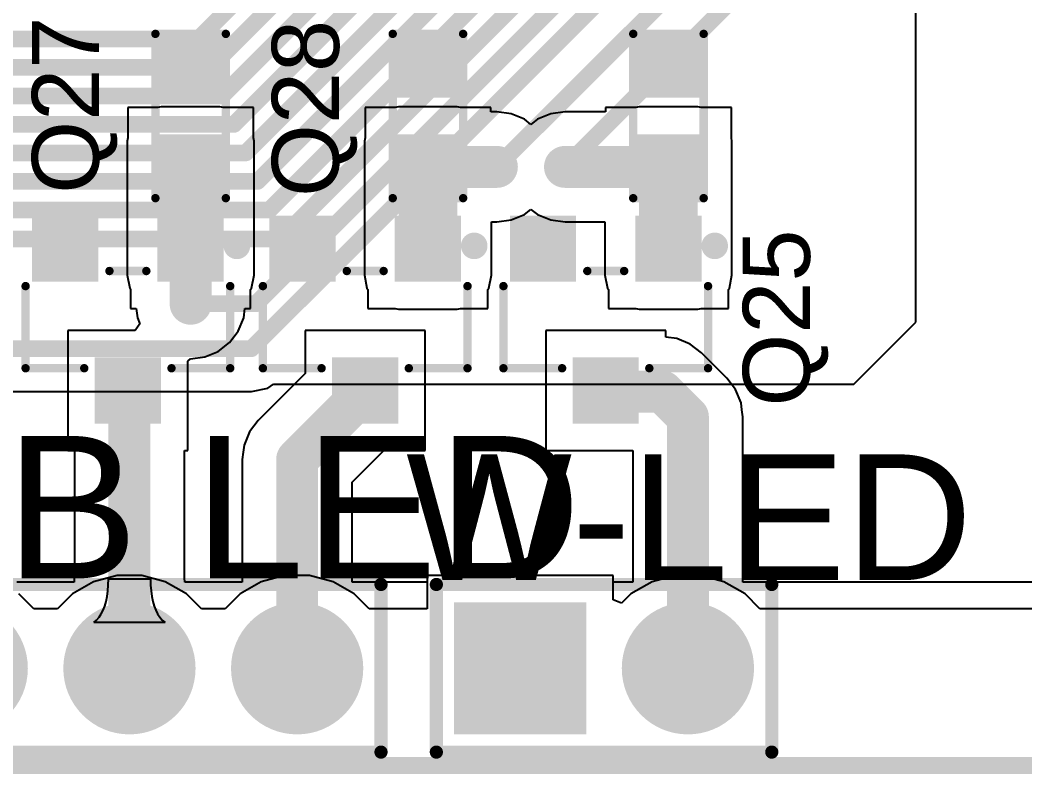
# Model space of a CAD drawing. Header units: millimetres. Extents: x 0 to 214, y 0 to 214.
# Drawn here: x 3.817 to 4.416, y -0.114 to 0.335 of the extents above; entities that cross this region are included whole.
import ezdxf

# ---------------------------------------------------------------- set-up
doc = ezdxf.new("R2010")
doc.units = ezdxf.units.MM
doc.header["$MEASUREMENT"] = 0
for name, color, linetype in [('BottomLayer', 5, 'Continuous'), ('BottomSolder', 6, 'Continuous'), ('Mechanical2', 216, 'Continuous'), ('MultiLayer', 9, 'Continuous'), ('PadHoleLayer', 156, 'Continuous'), ('TopLayer', 1, 'Continuous'), ('TopOverlay', 2, 'Continuous'), ('TopPaste', 8, 'Continuous'), ('TopSolder', 216, 'Continuous'), ('ViaHoleLayer', 16, 'Continuous')]:
    doc.layers.add(name, color=color, linetype=linetype)
doc.styles.add('Arial', font='', dxfattribs={"height": 0.2})
doc.styles.get('Arial').set_extended_font_data('Arial')

# ---------------------------------------------------------------- blocks, each defined once
blk = doc.blocks.new('SOT23_3_329')
at = {"layer": 'TopLayer'}
for points in [[(0.01574, 0.02657), (-0.01575, 0.02657), (-0.01575, 0.05807), (0.01574, 0.05807)], [(-0.02166, -0.05807), (-0.05316, -0.05807), (-0.05316, -0.02657), (-0.02166, -0.02657)], [(0.05314, -0.05807), (0.02165, -0.05807), (0.02165, -0.02657), (0.05314, -0.02657)]]:
    blk.add_hatch(color=1, dxfattribs=at).paths.add_polyline_path(points)
at = {"layer": 'TopPaste'}
for points in [[(0.01574, 0.02657), (-0.01575, 0.02657), (-0.01575, 0.05807), (0.01574, 0.05807)], [(-0.02166, -0.05807), (-0.05316, -0.05807), (-0.05316, -0.02657), (-0.02166, -0.02657)], [(0.05314, -0.05807), (0.02165, -0.05807), (0.02165, -0.02657), (0.05314, -0.02657)]]:
    blk.add_hatch(color=8, dxfattribs=at).paths.add_polyline_path(points)
at = {"layer": 'TopSolder'}
for points in [[(0.01974, 0.02257), (-0.01975, 0.02257), (-0.01975, 0.06207), (0.01974, 0.06207)], [(-0.01766, -0.06207), (-0.05716, -0.06207), (-0.05716, -0.02257), (-0.01766, -0.02257)], [(0.05714, -0.06207), (0.01765, -0.06207), (0.01765, -0.02257), (0.05714, -0.02257)]]:
    blk.add_hatch(color=216, dxfattribs=at).paths.add_polyline_path(points)
at = {"layer": 'TopOverlay', "const_width": 0.005}
for points in [[(-0.02601, 0.029), (-0.06101, 0.029)], [(-0.06101, 0.029), (-0.06101, -0.02)], [(0.06099, 0.029), (0.02599, 0.029)], [(0.06099, 0.029), (0.06099, -0.02)], [(0.01099, -0.029), (-0.01101, -0.029)]]:
    blk.add_lwpolyline(points, dxfattribs=at)
at = {"layer": 'TopOverlay'}
for points, const_width in [([(-0.06226, 0.029, 1), (-0.05976, 0.029, 1)], 0.0025), ([(-0.06226, 0.029, 1), (-0.05976, 0.029, 1)], 0.0025), ([(-0.02726, 0.029, 1), (-0.02476, 0.029, 1)], 0.0025), ([(0.02474, 0.029, 1), (0.02724, 0.029, 1)], 0.0025), ([(0.05974, 0.029, 1), (0.06224, 0.029, 1)], 0.0025), ([(0.05974, 0.029, 1), (0.06224, 0.029, 1)], 0.0025), ([(-0.06226, -0.02, 1), (-0.05976, -0.02, 1)], 0.0025), ([(0.05974, -0.02, 1), (0.06224, -0.02, 1)], 0.0025), ([(-0.01226, -0.029, 1), (-0.00976, -0.029, 1)], 0.0025), ([(0.00974, -0.029, 1), (0.01224, -0.029, 1)], 0.0025), ([(-0.062, -0.044, 1), (-0.068, -0.044, 1)], 0.00984), ([(-0.07046, -0.044, 1), (-0.06554, -0.044, 1)], 0.00492), ([(-0.06446, -0.044, 1), (-0.05954, -0.044, 1)], 0.00492)]:
    blk.add_lwpolyline(points, format="xyb", close=True, dxfattribs=dict(at, const_width=const_width))
blk = doc.blocks.new('SOT23_3_330')
at = {"layer": 'TopLayer'}
for points in [[(0.01574, 0.02657), (-0.01575, 0.02657), (-0.01575, 0.05807), (0.01574, 0.05807)], [(-0.02166, -0.05807), (-0.05316, -0.05807), (-0.05316, -0.02657), (-0.02166, -0.02657)], [(0.05314, -0.05807), (0.02165, -0.05807), (0.02165, -0.02657), (0.05314, -0.02657)]]:
    blk.add_hatch(color=1, dxfattribs=at).paths.add_polyline_path(points)
at = {"layer": 'TopPaste'}
for points in [[(0.01574, 0.02657), (-0.01575, 0.02657), (-0.01575, 0.05807), (0.01574, 0.05807)], [(-0.02166, -0.05807), (-0.05316, -0.05807), (-0.05316, -0.02657), (-0.02166, -0.02657)], [(0.05314, -0.05807), (0.02165, -0.05807), (0.02165, -0.02657), (0.05314, -0.02657)]]:
    blk.add_hatch(color=8, dxfattribs=at).paths.add_polyline_path(points)
at = {"layer": 'TopSolder'}
for points in [[(0.01974, 0.02257), (-0.01975, 0.02257), (-0.01975, 0.06207), (0.01974, 0.06207)], [(-0.01766, -0.06207), (-0.05716, -0.06207), (-0.05716, -0.02257), (-0.01766, -0.02257)], [(0.05714, -0.06207), (0.01765, -0.06207), (0.01765, -0.02257), (0.05714, -0.02257)]]:
    blk.add_hatch(color=216, dxfattribs=at).paths.add_polyline_path(points)
at = {"layer": 'TopOverlay', "const_width": 0.005}
for points in [[(-0.02601, 0.029), (-0.06101, 0.029)], [(-0.06101, 0.029), (-0.06101, -0.02)], [(0.06099, 0.029), (0.02599, 0.029)], [(0.06099, 0.029), (0.06099, -0.02)], [(0.01099, -0.029), (-0.01101, -0.029)]]:
    blk.add_lwpolyline(points, dxfattribs=at)
at = {"layer": 'TopOverlay'}
for points, const_width in [([(-0.06226, 0.029, 1), (-0.05976, 0.029, 1)], 0.0025), ([(-0.06226, 0.029, 1), (-0.05976, 0.029, 1)], 0.0025), ([(-0.02726, 0.029, 1), (-0.02476, 0.029, 1)], 0.0025), ([(0.02474, 0.029, 1), (0.02724, 0.029, 1)], 0.0025), ([(0.05974, 0.029, 1), (0.06224, 0.029, 1)], 0.0025), ([(0.05974, 0.029, 1), (0.06224, 0.029, 1)], 0.0025), ([(-0.06226, -0.02, 1), (-0.05976, -0.02, 1)], 0.0025), ([(0.05974, -0.02, 1), (0.06224, -0.02, 1)], 0.0025), ([(-0.01226, -0.029, 1), (-0.00976, -0.029, 1)], 0.0025), ([(0.00974, -0.029, 1), (0.01224, -0.029, 1)], 0.0025), ([(-0.062, -0.044, 1), (-0.068, -0.044, 1)], 0.00984), ([(-0.07046, -0.044, 1), (-0.06554, -0.044, 1)], 0.00492), ([(-0.06446, -0.044, 1), (-0.05954, -0.044, 1)], 0.00492)]:
    blk.add_lwpolyline(points, format="xyb", close=True, dxfattribs=dict(at, const_width=const_width))
blk = doc.blocks.new('RES_0603_364')
at = {"layer": 'TopLayer'}
for points in [[(-0.015, 0.0175), (-0.015, -0.0175), (-0.045, -0.0175), (-0.045, 0.0175)], [(0.045, 0.0175), (0.045, -0.0175), (0.015, -0.0175), (0.015, 0.0175)]]:
    blk.add_hatch(color=1, dxfattribs=at).paths.add_polyline_path(points)
at = {"layer": 'TopPaste'}
for points in [[(-0.015, 0.0175), (-0.015, -0.0175), (-0.045, -0.0175), (-0.045, 0.0175)], [(0.045, 0.0175), (0.045, -0.0175), (0.015, -0.0175), (0.015, 0.0175)]]:
    blk.add_hatch(color=8, dxfattribs=at).paths.add_polyline_path(points)
at = {"layer": 'TopSolder'}
for points in [[(-0.011, 0.0215), (-0.011, -0.0215), (-0.049, -0.0215), (-0.049, 0.0215)], [(0.049, 0.0215), (0.049, -0.0215), (0.011, -0.0215), (0.011, 0.0215)]]:
    blk.add_hatch(color=216, dxfattribs=at).paths.add_polyline_path(points)
at = {"layer": 'TopOverlay', "const_width": 0.005}
for points in [[(-0.049, 0.021), (-0.049, -0.021)], [(-0.049, 0.021), (0.049, 0.021)], [(0.049, 0.021), (0.049, -0.021)], [(-0.049, -0.021), (0.049, -0.021)]]:
    blk.add_lwpolyline(points, dxfattribs=at)
at = {"layer": 'TopOverlay', "const_width": 0.0025}
for points in [[(-0.05025, 0.021, 1), (-0.04775, 0.021, 1)], [(-0.05025, 0.021, 1), (-0.04775, 0.021, 1)], [(0.04775, 0.021, 1), (0.05025, 0.021, 1)], [(0.04775, 0.021, 1), (0.05025, 0.021, 1)], [(-0.05025, -0.021, 1), (-0.04775, -0.021, 1)], [(-0.05025, -0.021, 1), (-0.04775, -0.021, 1)], [(0.04775, -0.021, 1), (0.05025, -0.021, 1)], [(0.04775, -0.021, 1), (0.05025, -0.021, 1)]]:
    blk.add_lwpolyline(points, format="xyb", close=True, dxfattribs=at)
blk = doc.blocks.new('RES_0603_365')
at = {"layer": 'TopLayer'}
for points in [[(-0.015, 0.0175), (-0.015, -0.0175), (-0.045, -0.0175), (-0.045, 0.0175)], [(0.045, 0.0175), (0.045, -0.0175), (0.015, -0.0175), (0.015, 0.0175)]]:
    blk.add_hatch(color=1, dxfattribs=at).paths.add_polyline_path(points)
at = {"layer": 'TopPaste'}
for points in [[(-0.015, 0.0175), (-0.015, -0.0175), (-0.045, -0.0175), (-0.045, 0.0175)], [(0.045, 0.0175), (0.045, -0.0175), (0.015, -0.0175), (0.015, 0.0175)]]:
    blk.add_hatch(color=8, dxfattribs=at).paths.add_polyline_path(points)
at = {"layer": 'TopSolder'}
for points in [[(-0.011, 0.0215), (-0.011, -0.0215), (-0.049, -0.0215), (-0.049, 0.0215)], [(0.049, 0.0215), (0.049, -0.0215), (0.011, -0.0215), (0.011, 0.0215)]]:
    blk.add_hatch(color=216, dxfattribs=at).paths.add_polyline_path(points)
at = {"layer": 'TopOverlay', "const_width": 0.005}
for points in [[(-0.049, 0.021), (0.049, 0.021)], [(-0.049, 0.021), (-0.049, -0.021)], [(0.049, 0.021), (0.049, -0.021)], [(-0.049, -0.021), (0.049, -0.021)]]:
    blk.add_lwpolyline(points, dxfattribs=at)
at = {"layer": 'TopOverlay', "const_width": 0.0025}
for points in [[(-0.05025, 0.021, 1), (-0.04775, 0.021, 1)], [(-0.05025, 0.021, 1), (-0.04775, 0.021, 1)], [(0.04775, 0.021, 1), (0.05025, 0.021, 1)], [(0.04775, 0.021, 1), (0.05025, 0.021, 1)], [(-0.05025, -0.021, 1), (-0.04775, -0.021, 1)], [(-0.05025, -0.021, 1), (-0.04775, -0.021, 1)], [(0.04775, -0.021, 1), (0.05025, -0.021, 1)], [(0.04775, -0.021, 1), (0.05025, -0.021, 1)]]:
    blk.add_lwpolyline(points, format="xyb", close=True, dxfattribs=at)
blk = doc.blocks.new('RES_0603_367')
at = {"layer": 'TopLayer'}
for points in [[(-0.015, 0.0175), (-0.015, -0.0175), (-0.045, -0.0175), (-0.045, 0.0175)], [(0.045, 0.0175), (0.045, -0.0175), (0.015, -0.0175), (0.015, 0.0175)]]:
    blk.add_hatch(color=1, dxfattribs=at).paths.add_polyline_path(points)
at = {"layer": 'TopPaste'}
for points in [[(-0.015, 0.0175), (-0.015, -0.0175), (-0.045, -0.0175), (-0.045, 0.0175)], [(0.045, 0.0175), (0.045, -0.0175), (0.015, -0.0175), (0.015, 0.0175)]]:
    blk.add_hatch(color=8, dxfattribs=at).paths.add_polyline_path(points)
at = {"layer": 'TopSolder'}
for points in [[(-0.011, 0.0215), (-0.011, -0.0215), (-0.049, -0.0215), (-0.049, 0.0215)], [(0.049, 0.0215), (0.049, -0.0215), (0.011, -0.0215), (0.011, 0.0215)]]:
    blk.add_hatch(color=216, dxfattribs=at).paths.add_polyline_path(points)
at = {"layer": 'TopOverlay', "const_width": 0.005}
for points in [[(-0.049, 0.021), (0.049, 0.021)], [(-0.049, 0.021), (-0.049, -0.021)], [(0.049, 0.021), (0.049, -0.021)], [(-0.049, -0.021), (0.049, -0.021)]]:
    blk.add_lwpolyline(points, dxfattribs=at)
at = {"layer": 'TopOverlay', "const_width": 0.0025}
for points in [[(-0.05025, 0.021, 1), (-0.04775, 0.021, 1)], [(-0.05025, 0.021, 1), (-0.04775, 0.021, 1)], [(0.04775, 0.021, 1), (0.05025, 0.021, 1)], [(0.04775, 0.021, 1), (0.05025, 0.021, 1)], [(-0.05025, -0.021, 1), (-0.04775, -0.021, 1)], [(-0.05025, -0.021, 1), (-0.04775, -0.021, 1)], [(0.04775, -0.021, 1), (0.05025, -0.021, 1)], [(0.04775, -0.021, 1), (0.05025, -0.021, 1)]]:
    blk.add_lwpolyline(points, format="xyb", close=True, dxfattribs=at)
blk = doc.blocks.new('SOT23_3_371')
at = {"layer": 'TopLayer'}
for points in [[(0.01574, 0.02657), (-0.01575, 0.02657), (-0.01575, 0.05807), (0.01574, 0.05807)], [(-0.02166, -0.05807), (-0.05316, -0.05807), (-0.05316, -0.02657), (-0.02166, -0.02657)], [(0.05314, -0.05807), (0.02165, -0.05807), (0.02165, -0.02657), (0.05314, -0.02657)]]:
    blk.add_hatch(color=1, dxfattribs=at).paths.add_polyline_path(points)
at = {"layer": 'TopPaste'}
for points in [[(0.01574, 0.02657), (-0.01575, 0.02657), (-0.01575, 0.05807), (0.01574, 0.05807)], [(-0.02166, -0.05807), (-0.05316, -0.05807), (-0.05316, -0.02657), (-0.02166, -0.02657)], [(0.05314, -0.05807), (0.02165, -0.05807), (0.02165, -0.02657), (0.05314, -0.02657)]]:
    blk.add_hatch(color=8, dxfattribs=at).paths.add_polyline_path(points)
at = {"layer": 'TopSolder'}
for points in [[(0.01974, 0.02257), (-0.01975, 0.02257), (-0.01975, 0.06207), (0.01974, 0.06207)], [(-0.01766, -0.06207), (-0.05716, -0.06207), (-0.05716, -0.02257), (-0.01766, -0.02257)], [(0.05714, -0.06207), (0.01765, -0.06207), (0.01765, -0.02257), (0.05714, -0.02257)]]:
    blk.add_hatch(color=216, dxfattribs=at).paths.add_polyline_path(points)
at = {"layer": 'TopOverlay', "const_width": 0.005}
for points in [[(-0.02601, 0.029), (-0.06101, 0.029)], [(-0.06101, 0.029), (-0.06101, -0.02)], [(0.06099, 0.029), (0.02599, 0.029)], [(0.06099, 0.029), (0.06099, -0.02)], [(0.01099, -0.029), (-0.01101, -0.029)]]:
    blk.add_lwpolyline(points, dxfattribs=at)
at = {"layer": 'TopOverlay'}
for points, const_width in [([(-0.06226, 0.029, 1), (-0.05976, 0.029, 1)], 0.0025), ([(-0.06226, 0.029, 1), (-0.05976, 0.029, 1)], 0.0025), ([(-0.02726, 0.029, 1), (-0.02476, 0.029, 1)], 0.0025), ([(0.02474, 0.029, 1), (0.02724, 0.029, 1)], 0.0025), ([(0.05974, 0.029, 1), (0.06224, 0.029, 1)], 0.0025), ([(0.05974, 0.029, 1), (0.06224, 0.029, 1)], 0.0025), ([(-0.06226, -0.02, 1), (-0.05976, -0.02, 1)], 0.0025), ([(0.05974, -0.02, 1), (0.06224, -0.02, 1)], 0.0025), ([(-0.01226, -0.029, 1), (-0.00976, -0.029, 1)], 0.0025), ([(0.00974, -0.029, 1), (0.01224, -0.029, 1)], 0.0025), ([(-0.062, -0.044, 1), (-0.068, -0.044, 1)], 0.00984), ([(-0.07046, -0.044, 1), (-0.06554, -0.044, 1)], 0.00492), ([(-0.06446, -0.044, 1), (-0.05954, -0.044, 1)], 0.00492)]:
    blk.add_lwpolyline(points, format="xyb", close=True, dxfattribs=dict(at, const_width=const_width))
blk = doc.blocks.new('HDR1X4_373')
at = {"layer": 'BottomLayer'}
blk.add_hatch(color=5, dxfattribs=at).paths.add_polyline_path([(-0.03543, 0.03543), (0.03543, 0.03543), (0.03543, -0.03543), (-0.03543, -0.03543)])
h = blk.add_hatch(color=5, dxfattribs=at)
edge = h.paths.add_edge_path()
edge.add_arc((0.1, 0), 0.03543, 0, 360)
h = blk.add_hatch(color=5, dxfattribs=at)
edge = h.paths.add_edge_path()
edge.add_arc((0.2, 0), 0.03543, 0, 360)
h = blk.add_hatch(color=5, dxfattribs=at)
edge = h.paths.add_edge_path()
edge.add_arc((0.3, 0), 0.03543, 0, 360)
at = {"layer": 'BottomSolder'}
blk.add_hatch(color=6, dxfattribs=at).paths.add_polyline_path([(-0.03943, 0.03943), (0.03943, 0.03943), (0.03943, -0.03943), (-0.03943, -0.03943)])
h = blk.add_hatch(color=6, dxfattribs=at)
edge = h.paths.add_edge_path()
edge.add_arc((0.1, 0), 0.03943, 0, 360)
h = blk.add_hatch(color=6, dxfattribs=at)
edge = h.paths.add_edge_path()
edge.add_arc((0.2, 0), 0.03943, 0, 360)
h = blk.add_hatch(color=6, dxfattribs=at)
edge = h.paths.add_edge_path()
edge.add_arc((0.3, 0), 0.03943, 0, 360)
at = {"layer": 'MultiLayer'}
blk.add_hatch(color=9, dxfattribs=at).paths.add_polyline_path([(-0.03543, 0.03543), (0.03543, 0.03543), (0.03543, -0.03543), (-0.03543, -0.03543)])
h = blk.add_hatch(color=9, dxfattribs=at)
edge = h.paths.add_edge_path()
edge.add_arc((0.1, 0), 0.03543, 0, 360)
h = blk.add_hatch(color=9, dxfattribs=at)
edge = h.paths.add_edge_path()
edge.add_arc((0.2, 0), 0.03543, 0, 360)
h = blk.add_hatch(color=9, dxfattribs=at)
edge = h.paths.add_edge_path()
edge.add_arc((0.3, 0), 0.03543, 0, 360)
at = {"layer": 'PadHoleLayer'}
h = blk.add_hatch(color=156, dxfattribs=at)
edge = h.paths.add_edge_path()
edge.add_arc((0, 0), 0.0187, 0, 360)
h = blk.add_hatch(color=156, dxfattribs=at)
edge = h.paths.add_edge_path()
edge.add_arc((0.1, 0), 0.0187, 0, 360)
h = blk.add_hatch(color=156, dxfattribs=at)
edge = h.paths.add_edge_path()
edge.add_arc((0.2, 0), 0.0187, 0, 360)
h = blk.add_hatch(color=156, dxfattribs=at)
edge = h.paths.add_edge_path()
edge.add_arc((0.3, 0), 0.0187, 0, 360)
at = {"layer": 'TopLayer'}
blk.add_hatch(color=1, dxfattribs=at).paths.add_polyline_path([(-0.03543, 0.03543), (0.03543, 0.03543), (0.03543, -0.03543), (-0.03543, -0.03543)])
h = blk.add_hatch(color=1, dxfattribs=at)
edge = h.paths.add_edge_path()
edge.add_arc((0.1, 0), 0.03543, 0, 360)
h = blk.add_hatch(color=1, dxfattribs=at)
edge = h.paths.add_edge_path()
edge.add_arc((0.2, 0), 0.03543, 0, 360)
h = blk.add_hatch(color=1, dxfattribs=at)
edge = h.paths.add_edge_path()
edge.add_arc((0.3, 0), 0.03543, 0, 360)
at = {"layer": 'TopSolder'}
blk.add_hatch(color=216, dxfattribs=at).paths.add_polyline_path([(-0.03943, 0.03943), (0.03943, 0.03943), (0.03943, -0.03943), (-0.03943, -0.03943)])
h = blk.add_hatch(color=216, dxfattribs=at)
edge = h.paths.add_edge_path()
edge.add_arc((0.1, 0), 0.03943, 0, 360)
h = blk.add_hatch(color=216, dxfattribs=at)
edge = h.paths.add_edge_path()
edge.add_arc((0.2, 0), 0.03943, 0, 360)
h = blk.add_hatch(color=216, dxfattribs=at)
edge = h.paths.add_edge_path()
edge.add_arc((0.3, 0), 0.03943, 0, 360)
at = {"layer": 'TopOverlay', "const_width": 0.00787}
for points in [[(-0.05, -0.05), (-0.05, 0.05)], [(-0.05, 0.05), (0.35, 0.05)], [(0.35, -0.05), (0.35, 0.05)], [(-0.05, -0.05), (0.35, -0.05)]]:
    blk.add_lwpolyline(points, dxfattribs=at)
at = {"layer": 'TopOverlay', "const_width": 0.00394}
for points in [[(-0.05197, 0.05, 1), (-0.04803, 0.05, 1)], [(-0.05197, 0.05, 1), (-0.04803, 0.05, 1)], [(0.34803, 0.05, 1), (0.35197, 0.05, 1)], [(0.34803, 0.05, 1), (0.35197, 0.05, 1)], [(-0.05197, -0.05, 1), (-0.04803, -0.05, 1)], [(-0.05197, -0.05, 1), (-0.04803, -0.05, 1)], [(0.34803, -0.05, 1), (0.35197, -0.05, 1)], [(0.34803, -0.05, 1), (0.35197, -0.05, 1)]]:
    blk.add_lwpolyline(points, format="xyb", close=True, dxfattribs=at)
blk = doc.blocks.new('HDR1X2_374')
at = {"layer": 'BottomLayer'}
blk.add_hatch(color=5, dxfattribs=at).paths.add_polyline_path([(-0.03543, 0.03543), (0.03543, 0.03543), (0.03543, -0.03543), (-0.03543, -0.03543)])
h = blk.add_hatch(color=5, dxfattribs=at)
edge = h.paths.add_edge_path()
edge.add_arc((0.1, 0), 0.03543, 0, 360)
at = {"layer": 'BottomSolder'}
blk.add_hatch(color=6, dxfattribs=at).paths.add_polyline_path([(-0.03943, 0.03943), (0.03943, 0.03943), (0.03943, -0.03943), (-0.03943, -0.03943)])
h = blk.add_hatch(color=6, dxfattribs=at)
edge = h.paths.add_edge_path()
edge.add_arc((0.1, 0), 0.03943, 0, 360)
at = {"layer": 'MultiLayer'}
blk.add_hatch(color=9, dxfattribs=at).paths.add_polyline_path([(-0.03543, 0.03543), (0.03543, 0.03543), (0.03543, -0.03543), (-0.03543, -0.03543)])
h = blk.add_hatch(color=9, dxfattribs=at)
edge = h.paths.add_edge_path()
edge.add_arc((0.1, 0), 0.03543, 0, 360)
at = {"layer": 'PadHoleLayer'}
h = blk.add_hatch(color=156, dxfattribs=at)
edge = h.paths.add_edge_path()
edge.add_arc((0, 0), 0.01772, 0, 360)
h = blk.add_hatch(color=156, dxfattribs=at)
edge = h.paths.add_edge_path()
edge.add_arc((0.1, 0), 0.01772, 0, 360)
at = {"layer": 'TopLayer'}
blk.add_hatch(color=1, dxfattribs=at).paths.add_polyline_path([(-0.03543, 0.03543), (0.03543, 0.03543), (0.03543, -0.03543), (-0.03543, -0.03543)])
h = blk.add_hatch(color=1, dxfattribs=at)
edge = h.paths.add_edge_path()
edge.add_arc((0.1, 0), 0.03543, 0, 360)
at = {"layer": 'TopSolder'}
blk.add_hatch(color=216, dxfattribs=at).paths.add_polyline_path([(-0.03943, 0.03943), (0.03943, 0.03943), (0.03943, -0.03943), (-0.03943, -0.03943)])
h = blk.add_hatch(color=216, dxfattribs=at)
edge = h.paths.add_edge_path()
edge.add_arc((0.1, 0), 0.03943, 0, 360)
at = {"layer": 'TopOverlay', "const_width": 0.00787}
for points in [[(-0.05, 0.05), (0.15, 0.05)], [(-0.05, -0.05), (-0.05, 0.05)], [(0.15, -0.05), (0.15, 0.05)], [(-0.05, -0.05), (0.15, -0.05)]]:
    blk.add_lwpolyline(points, dxfattribs=at)
at = {"layer": 'TopOverlay', "const_width": 0.00394}
for points in [[(-0.05197, 0.05, 1), (-0.04803, 0.05, 1)], [(-0.05197, 0.05, 1), (-0.04803, 0.05, 1)], [(0.14803, 0.05, 1), (0.15197, 0.05, 1)], [(0.14803, 0.05, 1), (0.15197, 0.05, 1)], [(-0.05197, -0.05, 1), (-0.04803, -0.05, 1)], [(-0.05197, -0.05, 1), (-0.04803, -0.05, 1)], [(0.14803, -0.05, 1), (0.15197, -0.05, 1)], [(0.14803, -0.05, 1), (0.15197, -0.05, 1)]]:
    blk.add_lwpolyline(points, format="xyb", close=True, dxfattribs=at)

msp = doc.modelspace()

# ---------------------------------------------------------------- hatches: boundary and pattern name
at = {"layer": 'BottomLayer'}
h = msp.add_hatch(color=5, dxfattribs=at)
edge = h.paths.add_edge_path()
edge.add_arc((4.10122, 0.24768), 0.01181, 0, 360)
h = msp.add_hatch(color=5, dxfattribs=at)
edge = h.paths.add_edge_path()
edge.add_arc((4.14183, 0.24768), 0.01181, 0, 360)
h = msp.add_hatch(color=5, dxfattribs=at)
edge = h.paths.add_edge_path()
edge.add_arc((3.9186, 0.16603), 0.01181, 0, 360)
at = {"layer": 'BottomSolder'}
h = msp.add_hatch(color=6, dxfattribs=at)
edge = h.paths.add_edge_path()
edge.add_arc((4.10122, 0.24768), 0.00591, 0, 360)
h = msp.add_hatch(color=6, dxfattribs=at)
edge = h.paths.add_edge_path()
edge.add_arc((4.14183, 0.24768), 0.00591, 0, 360)
h = msp.add_hatch(color=6, dxfattribs=at)
edge = h.paths.add_edge_path()
edge.add_arc((3.9186, 0.16603), 0.00591, 0, 360)
at = {"layer": 'TopLayer'}
for points in [[(3.9011, 0.18314), (3.9361, 0.18314), (3.9361, 0.26303), (3.9011, 0.26303)], [(4.0426, 0.18314), (4.0776, 0.18314), (4.0776, 0.26303), (4.0426, 0.26303)], [(4.18601, 0.18314), (4.22101, 0.18314), (4.22101, 0.26303), (4.18601, 0.26303)]]:
    msp.add_hatch(color=1, dxfattribs=at).paths.add_polyline_path(points)
h = msp.add_hatch(color=1, dxfattribs=at)
edge = h.paths.add_edge_path()
edge.add_arc((4.10122, 0.24768), 0.01181, 0, 360)
h = msp.add_hatch(color=1, dxfattribs=at)
edge = h.paths.add_edge_path()
edge.add_arc((4.14183, 0.24768), 0.01181, 0, 360)
h = msp.add_hatch(color=1, dxfattribs=at)
edge = h.paths.add_edge_path()
edge.add_arc((3.9186, 0.16603), 0.01181, 0, 360)
at = {"layer": 'TopSolder'}
h = msp.add_hatch(color=216, dxfattribs=at)
edge = h.paths.add_edge_path()
edge.add_arc((4.10122, 0.24768), 0.00591, 0, 360)
h = msp.add_hatch(color=216, dxfattribs=at)
edge = h.paths.add_edge_path()
edge.add_arc((4.14183, 0.24768), 0.00591, 0, 360)
h = msp.add_hatch(color=216, dxfattribs=at)
edge = h.paths.add_edge_path()
edge.add_arc((3.9186, 0.16603), 0.00591, 0, 360)
at = {"layer": 'ViaHoleLayer'}
h = msp.add_hatch(color=16, dxfattribs=at)
edge = h.paths.add_edge_path()
edge.add_arc((4.10122, 0.24768), 0.00591, 0, 360)
h = msp.add_hatch(color=16, dxfattribs=at)
edge = h.paths.add_edge_path()
edge.add_arc((4.14183, 0.24768), 0.00591, 0, 360)
h = msp.add_hatch(color=16, dxfattribs=at)
edge = h.paths.add_edge_path()
edge.add_arc((3.9186, 0.16603), 0.00591, 0, 360)

# ---------------------------------------------------------------- linework, layer by layer
at = {"layer": 'BottomLayer'}
for p, q in [((4.351, 0.155), (4.351, 1.07425)), ((4.314, 0.118), (4.351, 0.155)), ((3.95485, 0.11373), (3.9646, 0.11567)), ((3.9646, 0.11567), (3.96808, 0.118)), ((3.96808, 0.118), (4.314, 0.118)), ((3.80368, 0.11373), (3.95485, 0.11373)), ((3.86072, 0.00022), (3.84808, -0.00707)), ((3.87482, 0.004), (3.86072, 0.00022)), ((3.88942, 0.004), (3.87482, 0.004)), ((3.90352, 0.00022), (3.88942, 0.004)), ((3.91616, -0.00707), (3.90352, 0.00022)), ((3.96072, 0.00022), (3.94808, -0.00707)), ((3.97482, 0.004), (3.96072, 0.00022)), ((3.98942, 0.004), (3.97482, 0.004)), ((4.00352, 0.00022), (3.98942, 0.004)), ((4.01616, -0.00707), (4.00352, 0.00022)), ((4.17055, 0.004), (4.05969, 0.004)), ((4.05969, 0.004), (4.05969, -0.016)), ((4.17055, -0.01053), (4.17055, 0.004)), ((4.19372, 0.00022), (4.18108, -0.00707)), ((4.20782, 0.004), (4.19372, 0.00022)), ((4.22242, 0.004), (4.20782, 0.004)), ((4.23652, 0.00022), (4.22242, 0.004)), ((4.24916, -0.00707), (4.23652, 0.00022)), ((3.82508, -0.016), (3.81616, -0.00707)), ((3.84808, -0.00707), (3.83916, -0.016)), ((3.92508, -0.016), (3.91616, -0.00707)), ((3.94808, -0.00707), (3.93916, -0.016)), ((4.02508, -0.016), (4.01616, -0.00707)), ((4.17555, -0.0126), (4.17055, -0.01053)), ((4.18108, -0.00707), (4.17555, -0.0126)), ((4.25808, -0.016), (4.24916, -0.00707)), ((3.83916, -0.016), (3.82508, -0.016)), ((3.93916, -0.016), (3.92508, -0.016)), ((4.05969, -0.016), (4.02508, -0.016)), ((4.46, -0.016), (4.25808, -0.016))]:
    msp.add_line(p, q, dxfattribs=at)
at = {"layer": 'BottomLayer', "const_width": 0.01}
for points in [[(3.92328, 0.32403), (4.11622, 0.51697)], [(3.93033, 0.30703), (4.13322, 0.50993)], [(3.93737, 0.29003), (4.15022, 0.50289)], [(3.94441, 0.27303), (4.16722, 0.49585)], [(3.95145, 0.25603), (4.18452, 0.48911)], [(3.95849, 0.23903), (4.20187, 0.48241)], [(3.96553, 0.22203), (4.21887, 0.47537)], [(3.97218, 0.20464), (4.23587, 0.46833)], [(3.95762, 0.16603), (4.25314, 0.46156)], [(3.95485, 0.13922), (4.27014, 0.45452)], [(4.10122, 0.24768), (4.28714, 0.4336)], [(4.14183, 0.24768), (4.30575, 0.4116)], [(2.36487, 0.32403), (3.92328, 0.32403)], [(2.41539, 0.30703), (3.93033, 0.30703)], [(2.51544, 0.29003), (3.93737, 0.29003)], [(2.845, 0.27303), (3.94441, 0.27303)], [(2.94743, 0.25603), (3.95145, 0.25603)], [(3.04539, 0.23903), (3.95849, 0.23903)], [(3.1467, 0.22203), (3.96553, 0.22203)], [(3.47754, 0.20464), (3.97218, 0.20464)], [(3.9186, 0.16603), (3.95762, 0.16603)], [(3.80368, 0.13922), (3.95485, 0.13922)]]:
    msp.add_lwpolyline(points, dxfattribs=at)
at = {"layer": 'BottomLayer', "const_width": 0.005}
for points in [[(3.92078, 0.32403, 1), (3.92578, 0.32403, 1)], [(3.92078, 0.32403, 1), (3.92578, 0.32403, 1)], [(3.92783, 0.30703, 1), (3.93283, 0.30703, 1)], [(3.92783, 0.30703, 1), (3.93283, 0.30703, 1)], [(3.93487, 0.29003, 1), (3.93987, 0.29003, 1)], [(3.93487, 0.29003, 1), (3.93987, 0.29003, 1)], [(3.94191, 0.27303, 1), (3.94691, 0.27303, 1)], [(3.94191, 0.27303, 1), (3.94691, 0.27303, 1)], [(3.94895, 0.25603, 1), (3.95395, 0.25603, 1)], [(3.94895, 0.25603, 1), (3.95395, 0.25603, 1)], [(4.09872, 0.24768, 1), (4.10372, 0.24768, 1)], [(4.13933, 0.24768, 1), (4.14433, 0.24768, 1)], [(3.95599, 0.23903, 1), (3.96099, 0.23903, 1)], [(3.95599, 0.23903, 1), (3.96099, 0.23903, 1)], [(3.96303, 0.22203, 1), (3.96803, 0.22203, 1)], [(3.96303, 0.22203, 1), (3.96803, 0.22203, 1)], [(3.96968, 0.20464, 1), (3.97468, 0.20464, 1)], [(3.96968, 0.20464, 1), (3.97468, 0.20464, 1)], [(3.9161, 0.16603, 1), (3.9211, 0.16603, 1)], [(3.95512, 0.16603, 1), (3.96012, 0.16603, 1)], [(3.95512, 0.16603, 1), (3.96012, 0.16603, 1)], [(3.95235, 0.13922, 1), (3.95735, 0.13922, 1)], [(3.95235, 0.13922, 1), (3.95735, 0.13922, 1)]]:
    msp.add_lwpolyline(points, format="xyb", close=True, dxfattribs=at)
at = {"layer": 'Mechanical2', "const_width": 0.01}
msp.add_lwpolyline([(-0.10933, -0.10943), (7.96154, -0.10943)], dxfattribs=at)
at = {"layer": 'TopLayer'}
for p, q in [((3.89913, 0.28303), (3.8811, 0.28303)), ((3.8811, 0.28303), (3.8811, 0.265)), ((3.9011, 0.28343), (3.89913, 0.28303)), ((3.9361, 0.28343), (3.9011, 0.28343)), ((3.93807, 0.28303), (3.9361, 0.28343)), ((3.9561, 0.28303), (3.93807, 0.28303)), ((3.9561, 0.265), (3.9561, 0.28303)), ((4.04063, 0.28303), (4.0226, 0.28303)), ((4.0226, 0.28303), (4.0226, 0.265)), ((4.0426, 0.28343), (4.04063, 0.28303)), ((4.0776, 0.28343), (4.0426, 0.28343)), ((4.07957, 0.28303), (4.0776, 0.28343)), ((4.0976, 0.28303), (4.07957, 0.28303)), ((4.0976, 0.28046), (4.0976, 0.28303)), ((4.18404, 0.28303), (4.16601, 0.28303)), ((4.16601, 0.28303), (4.16601, 0.28046)), ((4.18601, 0.28343), (4.18404, 0.28303)), ((4.22101, 0.28343), (4.18601, 0.28343)), ((4.22298, 0.28303), (4.22101, 0.28343)), ((4.24101, 0.28303), (4.22298, 0.28303)), ((4.24101, 0.265), (4.24101, 0.28303)), ((4.10122, 0.28046), (4.0976, 0.28046)), ((4.10971, 0.27934), (4.10122, 0.28046)), ((4.11761, 0.27607), (4.10971, 0.27934)), ((4.12152, 0.27307), (4.11761, 0.27607)), ((4.12544, 0.27607), (4.12152, 0.27307)), ((4.13334, 0.27934), (4.12544, 0.27607)), ((4.14183, 0.28046), (4.13334, 0.27934)), ((4.16601, 0.28046), (4.14183, 0.28046)), ((3.8811, 0.265), (3.88071, 0.26303)), ((3.95649, 0.26303), (3.9561, 0.265)), ((4.0226, 0.265), (4.02221, 0.26303)), ((4.2414, 0.26303), (4.24101, 0.265)), ((3.88071, 0.26303), (3.88071, 0.18314)), ((3.95649, 0.18314), (3.95649, 0.26303)), ((4.02221, 0.26303), (4.02221, 0.18314)), ((4.2414, 0.18314), (4.2414, 0.26303)), ((4.11761, 0.21929), (4.12152, 0.22229)), ((4.12152, 0.22229), (4.12544, 0.21929)), ((4.10122, 0.2149), (4.10971, 0.21602)), ((4.10971, 0.21602), (4.11761, 0.21929)), ((4.12544, 0.21929), (4.13334, 0.21602)), ((4.13334, 0.21602), (4.14183, 0.2149)), ((4.09799, 0.18314), (4.09799, 0.2149)), ((4.09799, 0.2149), (4.10122, 0.2149)), ((4.14183, 0.2149), (4.16562, 0.2149)), ((4.16562, 0.2149), (4.16562, 0.18314)), ((3.88071, 0.18314), (3.88226, 0.17534)), ((3.95494, 0.17534), (3.95649, 0.18314)), ((4.02221, 0.18314), (4.02376, 0.17534)), ((4.09644, 0.17534), (4.09799, 0.18314)), ((4.16562, 0.18314), (4.16717, 0.17534)), ((4.23985, 0.17534), (4.2414, 0.18314)), ((3.88226, 0.17534), (3.88285, 0.17445)), ((3.88285, 0.17445), (3.88285, 0.16314)), ((3.95435, 0.17445), (3.95494, 0.17534)), ((3.95435, 0.16314), (3.95435, 0.17445)), ((4.02376, 0.17534), (4.02435, 0.17445)), ((4.02435, 0.17445), (4.02435, 0.16314)), ((4.09585, 0.17445), (4.09644, 0.17534)), ((4.09585, 0.16314), (4.09585, 0.17445)), ((4.16717, 0.17534), (4.16776, 0.17445)), ((4.16776, 0.17445), (4.16776, 0.16314)), ((4.23926, 0.17445), (4.23985, 0.17534)), ((4.23926, 0.16314), (4.23926, 0.17445)), ((3.88285, 0.16314), (3.8862, 0.16314)), ((3.8862, 0.16314), (3.88694, 0.15755)), ((3.95026, 0.15755), (3.951, 0.16314)), ((3.951, 0.16314), (3.95435, 0.16314)), ((4.02435, 0.16314), (4.04063, 0.16314)), ((4.04063, 0.16314), (4.0426, 0.16275)), ((4.0426, 0.16275), (4.0776, 0.16275)), ((4.0776, 0.16275), (4.07957, 0.16314)), ((4.07957, 0.16314), (4.09585, 0.16314)), ((4.16776, 0.16314), (4.18404, 0.16314)), ((4.18404, 0.16314), (4.18601, 0.16275)), ((4.18601, 0.16275), (4.22101, 0.16275)), ((4.22101, 0.16275), (4.22298, 0.16314)), ((4.22298, 0.16314), (4.23926, 0.16314)), ((3.88694, 0.15755), (3.88834, 0.15415)), ((3.94699, 0.14964), (3.95026, 0.15755)), ((3.88557, 0.14999), (3.84545, 0.14999)), ((3.84545, 0.14999), (3.84545, 0.0785)), ((3.88834, 0.15415), (3.88557, 0.14999)), ((4.05845, 0.14999), (3.98695, 0.14999)), ((3.98695, 0.14999), (3.98695, 0.12437)), ((4.05845, 0.0785), (4.05845, 0.14999)), ((4.20186, 0.14999), (4.13036, 0.14999)), ((4.13036, 0.14999), (4.13036, 0.0785)), ((4.20186, 0.14615), (4.20186, 0.14999)), ((3.94178, 0.14286), (3.94699, 0.14964)), ((4.20849, 0.14528), (4.20186, 0.14615)), ((4.21639, 0.142), (4.20849, 0.14528)), ((3.93499, 0.13765), (3.94178, 0.14286)), ((4.22318, 0.13679), (4.21639, 0.142)), ((3.91695, 0.1318), (3.9186, 0.13325)), ((3.9186, 0.13325), (3.92708, 0.13437)), ((3.92708, 0.13437), (3.93499, 0.13765)), ((4.2383, 0.12168), (4.22318, 0.13679)), ((3.91695, 0.0785), (3.91695, 0.1318)), ((3.98695, 0.12437), (3.95894, 0.09636)), ((4.24351, 0.11489), (4.2383, 0.12168)), ((4.24678, 0.10698), (4.24351, 0.11489)), ((4.24734, 0.10274), (4.24678, 0.10698)), ((4.2479, 0.0985), (4.24734, 0.10274)), ((3.95894, 0.09636), (3.95373, 0.08957)), ((4.2479, -0.0001), (4.2479, 0.0985)), ((3.95373, 0.08957), (3.95046, 0.08166)), ((3.84545, 0.0785), (3.84934, 0.0785)), ((3.84934, 0.0785), (3.84934, 0.00293)), ((3.9149, 0.00293), (3.9149, 0.0785)), ((3.9149, 0.0785), (3.91695, 0.0785)), ((3.95046, 0.08166), (3.9499, 0.07742)), ((4.0149, 0.0596), (4.0338, 0.0785)), ((4.0338, 0.0785), (4.05845, 0.0785)), ((4.13036, 0.0785), (4.18234, 0.0785)), ((4.18234, 0.0785), (4.18234, -0.0001)), ((3.9499, 0.07742), (3.94934, 0.07318)), ((3.94934, 0.07318), (3.94934, -0.0001)), ((4.0149, -0.0001), (4.0149, 0.0596)), ((3.84923, 0.00246), (3.84917, -0.0001)), ((3.84934, 0.00293), (3.84923, 0.00246)), ((3.86953, -0.00179), (3.86962, 0.00198)), ((3.86962, 0.00198), (3.89462, 0.00198)), ((3.89462, 0.00198), (3.89471, -0.00179)), ((3.91501, 0.00246), (3.9149, 0.00293)), ((3.91507, -0.0001), (3.91501, 0.00246)), ((4.17055, 0.004), (4.05969, 0.004)), ((4.05969, 0.004), (4.05969, -0.0001)), ((4.17055, -0.0001), (4.17055, 0.004)), ((3.84917, -0.0001), (3.81507, -0.0001)), ((3.86883, -0.00855), (3.86927, -0.0053)), ((3.86927, -0.0053), (3.86953, -0.00179)), ((3.89471, -0.00179), (3.89541, -0.00855)), ((3.94934, -0.0001), (3.91507, -0.0001)), ((4.05969, -0.0001), (4.0149, -0.0001)), ((4.18234, -0.0001), (4.17055, -0.0001)), ((7.70061, -0.0001), (4.2479, -0.0001)), ((3.86743, -0.01428), (3.86822, -0.01155)), ((3.86822, -0.01155), (3.86883, -0.00855)), ((3.89541, -0.00855), (3.89602, -0.01155)), ((3.89602, -0.01155), (3.89681, -0.01428)), ((3.86533, -0.01898), (3.86647, -0.01676)), ((3.86647, -0.01676), (3.86743, -0.01428)), ((3.89681, -0.01428), (3.89777, -0.01676)), ((3.89777, -0.01676), (3.89891, -0.01898)), ((3.86086, -0.02408), (3.86252, -0.02264)), ((3.86252, -0.02264), (3.86401, -0.02094)), ((3.86401, -0.02094), (3.86533, -0.01898)), ((3.89891, -0.01898), (3.90023, -0.02094)), ((3.90023, -0.02094), (3.90171, -0.02264)), ((3.90171, -0.02264), (3.90338, -0.02408)), ((3.90338, -0.02408), (3.86086, -0.02408))]:
    msp.add_line(p, q, dxfattribs=at)
for points, const_width in [([(4.06345, 0.24768), (4.10122, 0.24768)], 0.025), ([(4.14183, 0.24768), (4.20131, 0.24768)], 0.025), ([(4.0601, 0.24803), (4.06195, 0.24618)], 0.01), ([(4.06195, 0.24618), (4.06345, 0.24768)], 0.01), ([(4.20223, 0.24676), (4.20351, 0.24803)], 0.01), ([(4.20223, 0.22437), (4.20223, 0.24676)], 0.01), ([(4.20223, 0.22437), (4.20351, 0.22309)], 0.01), ([(3.9186, 0.16603), (3.9186, 0.19889)], 0.025), ([(3.91587, 0.19616), (3.9186, 0.19889)], 0.01), ([(3.8812, 0.11425), (3.88212, 0.11332)], 0.025), ([(3.88212, -0.05143), (3.88212, 0.11332)], 0.025), ([(4.01945, 0.111), (4.02221, 0.11375)], 0.025), ([(4.02221, 0.11375), (4.0227, 0.11375)], 0.025), ([(4.16611, 0.11425), (4.16674, 0.11361)], 0.025), ([(4.16674, 0.11361), (4.2, 0.11361)], 0.025), ([(4.2, 0.11361), (4.21512, 0.0985)], 0.025), ([(3.98212, 0.07318), (4.01945, 0.11051)], 0.025), ([(4.01945, 0.11051), (4.01945, 0.111)], 0.025), ([(4.21512, -0.05143), (4.21512, 0.0985)], 0.025), ([(3.98212, -0.05143), (3.98212, 0.07318)], 0.025)]:
    msp.add_lwpolyline(points, dxfattribs=dict(at, const_width=const_width))
for points, const_width in [([(4.0572, 0.24768, 1), (4.0697, 0.24768, 1)], 0.0125), ([(4.09497, 0.24768, 1), (4.10747, 0.24768, 1)], 0.0125), ([(4.13558, 0.24768, 1), (4.14808, 0.24768, 1)], 0.0125), ([(4.19506, 0.24768, 1), (4.20756, 0.24768, 1)], 0.0125), ([(4.0576, 0.24803, 1), (4.0626, 0.24803, 1)], 0.005), ([(4.06095, 0.24768, 1), (4.06595, 0.24768, 1)], 0.005), ([(4.19973, 0.24676, 1), (4.20473, 0.24676, 1)], 0.005), ([(4.19973, 0.24676, 1), (4.20473, 0.24676, 1)], 0.005), ([(4.20101, 0.24803, 1), (4.20601, 0.24803, 1)], 0.005), ([(4.05945, 0.24618, 1), (4.06445, 0.24618, 1)], 0.005), ([(4.05945, 0.24618, 1), (4.06445, 0.24618, 1)], 0.005), ([(4.19973, 0.22437, 1), (4.20473, 0.22437, 1)], 0.005), ([(4.19973, 0.22437, 1), (4.20473, 0.22437, 1)], 0.005), ([(4.20101, 0.22309, 1), (4.20601, 0.22309, 1)], 0.005), ([(3.91235, 0.19889, 1), (3.92485, 0.19889, 1)], 0.0125), ([(3.9161, 0.19889, 1), (3.9211, 0.19889, 1)], 0.005), ([(3.91337, 0.19616, 1), (3.91837, 0.19616, 1)], 0.005), ([(3.91235, 0.16603, 1), (3.92485, 0.16603, 1)], 0.0125), ([(3.87495, 0.11425, 1), (3.88745, 0.11425, 1)], 0.0125), ([(3.87587, 0.11332, 1), (3.88837, 0.11332, 1)], 0.0125), ([(3.87587, 0.11332, 1), (3.88837, 0.11332, 1)], 0.0125), ([(4.01596, 0.11375, 1), (4.02846, 0.11375, 1)], 0.0125), ([(4.01596, 0.11375, 1), (4.02846, 0.11375, 1)], 0.0125), ([(4.01645, 0.11375, 1), (4.02895, 0.11375, 1)], 0.0125), ([(4.15986, 0.11425, 1), (4.17236, 0.11425, 1)], 0.0125), ([(4.16049, 0.11361, 1), (4.17299, 0.11361, 1)], 0.0125), ([(4.16049, 0.11361, 1), (4.17299, 0.11361, 1)], 0.0125), ([(4.19375, 0.11361, 1), (4.20625, 0.11361, 1)], 0.0125), ([(4.19375, 0.11361, 1), (4.20625, 0.11361, 1)], 0.0125), ([(4.0132, 0.111, 1), (4.0257, 0.111, 1)], 0.0125), ([(4.0132, 0.111, 1), (4.0257, 0.111, 1)], 0.0125), ([(4.0132, 0.11051, 1), (4.0257, 0.11051, 1)], 0.0125), ([(4.0132, 0.11051, 1), (4.0257, 0.11051, 1)], 0.0125), ([(4.20887, 0.0985, 1), (4.22137, 0.0985, 1)], 0.0125), ([(4.20887, 0.0985, 1), (4.22137, 0.0985, 1)], 0.0125), ([(3.97587, 0.07318, 1), (3.98837, 0.07318, 1)], 0.0125), ([(3.97587, 0.07318, 1), (3.98837, 0.07318, 1)], 0.0125), ([(3.87587, -0.05143, 1), (3.88837, -0.05143, 1)], 0.0125), ([(3.97587, -0.05143, 1), (3.98837, -0.05143, 1)], 0.0125), ([(4.20887, -0.05143, 1), (4.22137, -0.05143, 1)], 0.0125)]:
    msp.add_lwpolyline(points, format="xyb", close=True, dxfattribs=dict(at, const_width=const_width))

# ---------------------------------------------------------------- block references
for name, p, rotation in [('RES_0603_365', (3.9186, 0.27803), 90), ('RES_0603_364', (4.0601, 0.27803), 90), ('RES_0603_367', (4.20351, 0.27803), 90), ('SOT23_3_330', (3.88119, 0.15657), 180), ('SOT23_3_329', (4.02269, 0.15657), 180), ('SOT23_3_371', (4.1661, 0.15657), 180)]:
    msp.add_blockref(name, p, dxfattribs=dict(rotation=rotation))
for name, p in [('HDR1X4_373', (3.68212, -0.05143)), ('HDR1X2_374', (4.11512, -0.05143))]:
    msp.add_blockref(name, p)

# ---------------------------------------------------------------- texts
at = {"layer": 'TopOverlay', "style": 'Arial'}
for s, height, rotation, p in [('Q27', 0.04, 90, (3.86399, 0.23168)), ('Q28', 0.04, 90, (4.00705, 0.22973)), ('Q25', 0.04, 90, (4.28786, 0.10472)), ('RGB LED', 0.085, 360, (3.63012, 0.00218)), ('W-LED', 0.075, 360, (4.04712, 0.00118))]:
    msp.add_text(s, height=height, rotation=rotation, dxfattribs=at).set_placement(p)

doc.saveas('drawing.dxf')
